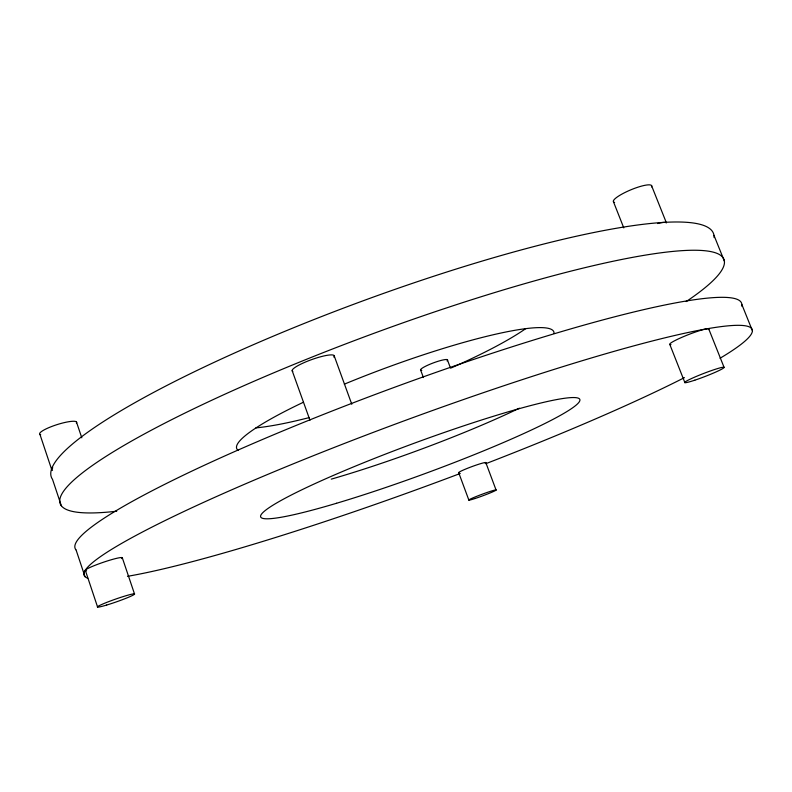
<?xml version="1.0" encoding="UTF-8"?>
<svg xmlns="http://www.w3.org/2000/svg" width="792" height="792" viewBox="0 0 792 792"><rect width="100%" height="100%" fill="white"/><g stroke="black" fill="none" stroke-linecap="round" stroke-linejoin="round"><path stroke-width="1.19" d="M713.988 235.373L724.383 261.162M741.866 304.564L752.4 330.69M651.509 185.536L666.418 222.889A20.82 3.712 -22.3 0 0 657.578 223.532M708.721 328.888L724.037 367.26M613.553 202L623.779 227.888M669.834 344.51L684.892 382.645M447.559 360.241L450.48 368.052M485.892 462.795L496.099 490.109M420.512 369.745L423.423 377.576M458.657 472.577L468.815 499.97M334.264 356.024L351.787 404.247M292.169 370.686L309.969 420.265M76.408 421.829L81.804 437.808M122.235 557.578L134.482 593.871M39.966 434.452L51.827 469.983M85.457 570.705L97.614 607.127M52.539 479.407L61.321 505.722M76.091 549.994L84.982 576.645M670.963 344.609A21.018 2.218 -21.4 0 1 687.208 335.105A21.018 2.218 -21.4 0 1 708.592 329.571M86.576 570.745A19.671 1.911 -18.9 0 1 102.762 562.468A19.671 1.911 -18.9 0 1 121.711 558.598M458.934 472.854A14.593 1.129 -20.3 0 1 473.072 466.181A14.593 1.129 -20.3 0 1 485.219 463.31M87.754 578.229A355.935 34.452 -20.2 0 1 466.686 398.435A355.935 34.452 -20.2 0 1 720.027 358.261M684.437 377.635A355.935 34.452 -20.2 0 1 485.803 463.696M460.231 473.477A355.935 34.452 -20.2 0 1 127.482 576.319M421.78 370.408A14.454 2.178 -20.5 0 1 433.026 363.023A14.454 2.178 -20.5 0 1 447.034 360.904M52.549 470.23A19.493 3.208 -18.1 0 1 52.787 467.795M40.709 434.768A19.434 3.663 -17.7 0 1 56.549 424.779A19.434 3.663 -17.7 0 1 76.398 423.166M52.302 479.061A352.777 57.875 -20.2 0 1 367.914 299.039A352.777 57.875 -20.2 0 1 714.097 237.6M614.612 202.475A20.75 4.237 -22.6 0 1 630.333 190.04A20.75 4.237 -22.6 0 1 651.509 186.892M75.893 549.757A355.073 40.917 -20.2 0 1 399.505 385.457A355.073 40.917 -20.2 0 1 741.758 306.148M519.413 408.187A169.617 19.137 -20.2 0 1 331.284 479.14M292.802 371.389A22.315 4 -19.7 0 1 312.82 359.192A22.315 4 -19.7 0 1 333.798 357.063M116.731 511.206A353.628 51.579 -20.2 0 1 163.518 423.829A353.628 51.579 -20.2 0 1 592.812 265.785A353.628 51.579 -20.2 0 1 686.209 301.554M238.115 450.351A168.953 24.136 -20.2 0 1 303.356 402.277M344.342 384.16A168.953 24.136 -20.2 0 1 554.034 333.373M525.868 328.541A168.567 27.086 -20.2 0 1 451.183 367.943M309.177 417.602A168.567 27.086 -20.2 0 1 255.875 427.888M694.822 380.18A21.097 1.663 -21.1 0 0 724.126 367.379A21.097 1.663 -21.1 0 0 694.356 377.269A21.097 1.663 -21.1 0 0 694.822 380.18M106.672 605.048A19.741 1.435 -19.3 0 0 134.65 594.02A19.741 1.435 -19.3 0 0 106.712 602.405A19.741 1.435 -19.3 0 0 106.672 605.048M475.141 498.485A14.622 0.842 -20.3 0 0 496.188 490.01A14.622 0.842 -20.3 0 0 476.091 496.574A14.622 0.842 -20.3 0 0 475.141 498.485M336.58 503.257A170.013 16.107 -20.2 0 0 579.863 400.534A170.013 16.107 -20.2 0 0 344.352 470.725A170.013 16.107 -20.2 0 0 336.58 503.257"/></g></svg>
